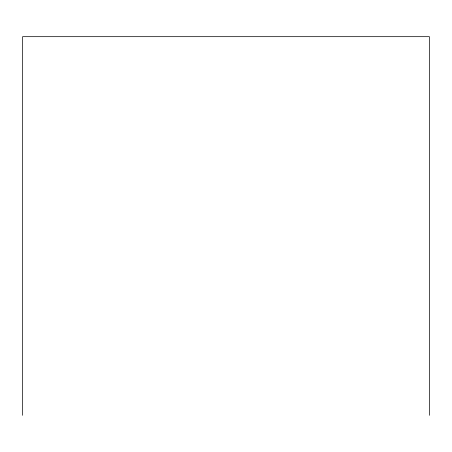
<?xml version="1.0" encoding="UTF-8"?>
<svg xmlns="http://www.w3.org/2000/svg" width="452" height="452" viewBox="0 0 452 452"><rect width="100%" height="100%" fill="white"/><g stroke="black" fill="none" stroke-linecap="round" stroke-linejoin="round"><path stroke-width="0.68" d="M429.4 415.326L429.4 36.674L22.6 36.674L22.6 415.326"/></g></svg>
